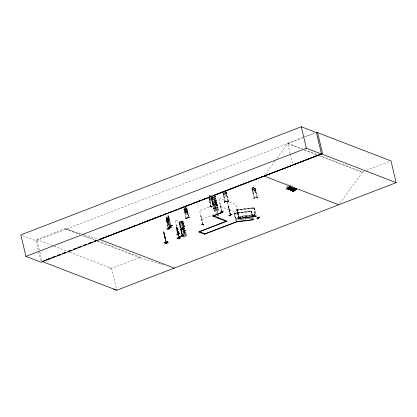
<?xml version="1.0" encoding="UTF-8"?>
<svg xmlns="http://www.w3.org/2000/svg" width="417" height="417" viewBox="0 0 417 417"><rect width="100%" height="100%" fill="white"/><g stroke="black" fill="none" stroke-linecap="round" stroke-linejoin="round"><path stroke-width="0.31" stroke-dasharray="2.08 1.56" d="M177.006 228.219L177.611 230.664L177.246 229.861C177.981 234.271 176.037 226.316 177.136 229.386L177.011 228.255L177.329 230.575L177.512 230.205M211.487 199.206L211.023 197.22M177.282 230.304L177.725 232.827M186.357 235.146L185.794 232.79M217.398 205.414L217.252 204.877A2.163 0.662 -13.3 0 0 214.703 204.893M187.41 212.06L187.447 210.887L187.41 212.06L185.091 212.941L184.523 212.029M187.984 212.962L187.926 214.13L187.931 212.962M212.305 200.322L209.986 201.156L209.417 200.259L209.991 201.208L212.305 200.322L212.347 199.149M167.973 226.478L166.362 219.707L167.17 218.273M169.542 225.222L167.806 217.32L169.63 225.107M226.061 191.919L226.639 195.808L224.122 196.193L223.522 195.213M226.77 194.718L226.676 195.839L224.106 196.23L223.486 195.224M255.751 192.237L255.178 188.338M255.882 191.153L255.788 192.268L253.218 192.664L252.598 191.658L251.925 188.818L252.249 188.421L254.777 187.994L255.214 188.317L257.143 196.277M185.695 210.027L185.033 211.419L185.388 209.918L184.481 208.938L185.612 209.626M211.482 199.253L211.596 199.602M217.393 205.263L217.393 205.273A2.2 0.672 -13.3 0 1 215.74 206.274M184.575 228.198L184.799 228.401A2.153 0.657 -13.3 0 1 181.541 229.626A2.153 0.657 -13.3 0 1 181.656 228.433A2.153 0.657 -13.3 0 1 184.752 228.391C182.156 226.712 177.59 231.133 183.642 229.517M180.535 229.449L182.198 228.401L184.58 228.245M184.856 228.589L184.773 228.292L184.757 228.787M212.566 203.939L214.229 202.897L216.809 202.876A2.153 0.657 -13.3 0 1 213.577 204.121A2.153 0.657 -13.3 0 1 213.686 202.928A2.153 0.657 -13.3 0 1 216.783 202.881M215.292 196.329L215.188 196.543M216.579 202.641L213.686 202.975A2.174 0.662 -13.3 0 0 213.577 204.179A2.174 0.662 -13.3 0 0 216.814 202.933C217.069 204.794 211.518 203.788 213.176 204.34M180.248 222.162L180.259 222.125M214.01 203.308L213.937 203.282M185.539 209.589L186.118 208.307L185.789 209.751C187.624 210.83 186.164 211.325 185.654 210.1M224.706 193.107L225.034 192.091M181.921 222.522C182.891 222.553 181.051 222.782 181.932 222.725M181.562 229.772L183.162 229.548L184.835 228.485M180.457 222.011L180.399 222.021M181.666 222.6L181.968 222.516M179.018 222.876L179.982 223.105L182.041 222.761M181.807 228.761L181.994 228.782M183.318 229.334L183.761 229.454M213.749 197.199L214.093 197.194M213.66 197.137L214.041 197.012M213.77 203.402L213.973 203.355M215.516 203.84L216.767 203.199M215.74 203.981L214.124 204.33M216.793 203.293L216.804 202.798M176.516 227.166L176.709 226.775L176.766 228.797L177.533 231.419L177.606 230.007M176.923 227.885L177.089 227.562L178.372 232.754M177.095 227.604C175.974 228.396 177.527 235.094 178.085 231.8L177.908 230.653L178.101 231.826M177.397 232.717L176.725 229.538L177.71 233.202M177.189 228.584L178.497 234.104M215.193 196.537L213.629 197.35L211.581 197.585A2.174 0.662 -13.3 0 0 214.593 196.97A2.174 0.662 -13.3 0 0 214.682 195.99A2.174 0.662 -13.3 0 1 214.593 196.97A2.174 0.662 -13.3 0 1 211.596 197.585M212.634 203.626L213.686 202.975A2.174 0.662 -13.3 0 1 216.814 202.933M185.758 217.179L183.834 209.183C184.22 208.25 185.977 207.416 186.795 208.057L188.687 216.048M184.356 211.252L185.252 210.507M184.371 211.247L184.637 210.778M223.303 192.982L223.006 193.029M226.092 191.898L228.01 199.889M226.269 192.524L225.972 192.571L228.021 201.119M252.686 187.223L253.781 187.051L252.686 187.223L252.973 188.322L252.509 188.755L252.973 190.731L253.724 191.492L254.745 191.335L255.089 190.402L254.625 188.432L253.995 188.161L253.75 187.092M252.217 188.401L251.92 188.833L253.88 196.782M252.421 189.412L252.118 189.459L252.421 189.412L254.156 196.777M254.021 188.124L253.781 187.051M254.766 188.01L255.214 188.317M255.084 189.005L255.407 188.917L255.084 189.005L256.825 196.365M177.303 230.278L177.189 231.044M177.506 229.882C177.465 229.188 178.033 230.262 177.611 229.658M177.147 230.565L177.642 229.611M177.553 230.288L177.345 230.836L177.892 233.155M178.017 232.259L177.83 232.629L177.366 230.658L177.741 231.425C177.037 227.197 179.029 235.094 177.845 231.904L177.976 233.103M265.207 174.473L275.137 160.894M277.044 158.288L287.735 143.667L301.699 149.041M339.881 203.204L362.409 172.403L362.31 172.002L319.818 155.645M168.734 225.378L166.664 217.455L166.341 217.867L166.571 219.498L167.399 222.115L167.66 220.682M166.701 217.455L166.378 217.862M167.816 216.011L168.119 215.584L168.614 216.835L170.73 225.962M168.108 215.876L167.999 216.475L168.192 216.225M166.685 217.747L166.576 218.346L166.769 218.101M166.399 219.222L166.628 218.92M167.822 217.351L168.588 216.36L168.776 216.632M167.832 218.482L169.427 225.232M168.791 217.257L170.699 225.336M167.863 226.488L166.612 220.228L168.061 226.363M166.362 219.707L167.389 223.46L168.166 222.464M169.453 219.441L169.599 220.619L168.812 221.589L168.452 220.676M167.389 223.46L168.181 222.49L167.363 218.477L168.932 225.253M235.881 221.031L234.073 213.368L234.286 213.087L251.613 211.07L252.702 215.672M238.519 217.658L236.705 209.996L236.924 209.715L254.25 207.697L256.205 215.975M234.458 213.645L234.677 213.363L236.475 219.931L236.392 219.107L236.731 219.071M236.309 219.212L238.43 216.501L254.797 214.593L254.969 215.313L238.514 217.32L238.347 216.605L255.173 214.646M237.513 218.065L238.686 216.564M238.514 217.32L254.969 215.313M245.749 216.652L246.53 215.652L246.702 216.366M245.087 218.034L246.989 215.599L247.156 216.314M245.201 218.816L246.374 217.314M234.073 213.368L251.613 211.07M236.705 209.996L254.25 207.697M252.384 215.709L251.368 211.419L251.154 211.7L252.457 217.215M253.15 216.699L254.797 214.593L254.005 208.047M253.593 215.74L254.375 214.739L254.547 215.453M291.926 185.904L292.578 186.107M212.66 203.71L212.628 204.121M180.227 222.006L180.431 222.11M181.734 222.61L181.869 222.527M213.671 197.116L213.911 197.267M213.713 197.158L214.098 197.132M181.802 228.876L182.036 228.813M183.178 229.506L183.412 229.298M183.657 229.459L183.193 229.611M184.747 228.803L184.163 229.225M215.281 203.981L215.709 203.819L215.412 204.033M288.225 186.54L288.246 186.524A0.771 0.631 49.6 0 1 287.912 186.045M290.847 186.144L290.482 185.138M182.208 221.391L179.633 222.021L179.013 222.887M180.144 222.094L180.175 222.073A2.153 0.657 -13.3 0 0 180.029 223.22A2.153 0.657 -13.3 0 0 183.24 221.985A2.153 0.657 -13.3 0 0 180.144 222.026M181.619 222.668L181.713 222.829M183.584 229.465L184.158 229.23L183.735 229.418M179.633 222.032L180.087 221.828M181.791 222.668L181.979 222.579M41.945 260.865L36.915 239.567L65.62 228.495L80.799 234.338M290.107 153.691L287.641 143.266L302.591 137.501M303.19 137.271L314.554 132.887M22.669 235.615L35.992 240.739L302.69 137.902M305.077 136.979L315.247 133.059M184.231 209.688L183.965 209.793L184.288 209.709L186.118 217.669M186.618 208.771L186.946 208.688L186.618 208.771L188.651 217.361M185.101 212.899L187.358 212.029M209.016 207.119L199.566 210.762L202.62 223.668M201.599 219.352L217.538 213.207M69.696 252.181L111.584 268.303L140.294 257.232L140.44 257.857L164.366 265.113M362.31 172.002L364.109 171.309M366.501 170.386L389.228 161.624M177.96 232.931L176.245 225.201L178.132 232.921M182.166 234.547L180.457 226.822L182.239 234.578M221.599 210.877L219.884 203.152L221.703 210.304M200.749 215.959L201.072 215.881L200.749 215.959L202.563 223.648M228.198 206.425L230.012 214.114M230.247 214.208L228.532 206.478L230.492 214.223M236.846 209.756L238.66 217.445M209.652 196.709L209.365 195.63L210.35 195.255M210.34 195.312L209.365 195.63M210.22 195.547L209.626 195.776L209.709 196.126M210.22 199.045L211.143 198.695M186.237 210.126L186.894 209.866L187.316 210.132M184.616 210.773L186.905 209.913M187.926 214.13L185.612 215.016L185.023 214.093M215.469 203.903L215.198 203.986L215.719 203.835M181.593 222.845L182.114 222.673M163.954 232.874L163.725 231.758L166.122 241.115M163.824 232.9L165.768 240.984M163.855 233.567L165.742 241.542M164.527 235.72L165.325 237.591L164.282 233.364M213.071 197.476L213.624 197.34M181.875 222.808L183.261 221.823L181.703 221.432M182.203 228.412L182.755 228.276M290.159 185.044L290.42 185.07M214.786 202.771L215.334 202.683M176.923 227.838L178.32 232.863M176.73 228.229L176.605 228.485M168.744 216.611L170.788 225.222M167.394 219.227L168.843 225.362M238.446 219.603L252.931 217.919L238.368 219.707M225.216 192.002L224.977 193.311L225.988 194.463L224.799 193.582L224.096 194.755L224.528 193.389L223.903 192.722M215.308 202.584L216.251 202.568M213.603 204.252A2.163 0.662 -13.3 0 0 216.824 203.011A2.163 0.662 -13.3 0 0 213.713 203.058A2.163 0.662 -13.3 0 0 213.603 204.252L214.098 204.231M179.993 223.105A2.174 0.662 -13.3 0 0 183.225 221.86A2.174 0.662 -13.3 0 0 180.102 221.907A2.174 0.662 -13.3 0 0 179.993 223.105L180.493 223.069M181.557 229.772L180.592 229.626M286.187 183.496L286.573 183.746M182.646 221.417L182.985 221.49M65.62 228.495L65.766 229.126L81.716 233.958M84.171 234.703L98.897 239.165M288.371 184.278L288.58 184.491M108.446 267.693L111.735 268.929M287.641 143.266L302.21 148.874M304.639 149.807L317.389 154.712M304.129 149.974L316.878 154.884M319.302 155.817L362.409 172.403M224.356 200.129L218.649 197.929L221.698 210.835M229.579 202.136L235.855 204.554L238.91 217.46M220.682 206.519L229.241 209.814M229.329 209.85L237.888 213.144M185.706 208.052L185.456 206.994M177.043 228.573L181.322 230.22M81.404 234.573L95.368 239.947M98.402 241.115L140.294 257.232M65.766 229.126L79.871 234.552M82.9 235.72L95.013 240.38M97.437 241.313L140.44 257.857M36.915 239.567L53.303 245.874M53.913 246.108L67.267 251.248M185.002 209.449L185.987 209.073L186.211 210.178L186.774 210.335L187.238 212.305L186.946 213.342L186.024 213.692L185.33 213.035L184.867 211.059L185.278 210.522L185.044 209.47M224.883 191.731L225.514 191.997L225.978 193.973L225.633 194.901L224.612 195.057L223.861 194.296L223.397 192.326M215.224 196.115L215.016 195.985A2.174 0.662 -13.3 0 1 214.573 196.897A2.174 0.662 -13.3 0 1 212.003 197.528M292.317 185.826L292.557 186.128M186.889 209.907L187.285 210.158M211.586 199.597L212.66 204.085M213.718 208.682L214.166 210.496M181.176 231.899L178.982 222.642M181.124 231.821L182.135 236.001M184.215 226.061L184.262 226.129A2.168 0.662 -13.3 0 0 181.119 226.181A2.168 0.662 -13.3 0 0 181.004 227.385A2.168 0.662 -13.3 0 0 184.236 226.139L185.372 230.757A2.2 0.672 -13.3 0 0 182.203 230.825A2.2 0.672 -13.3 0 0 182.088 232.04A2.2 0.672 -13.3 0 0 185.362 230.778L185.8 232.801M167.353 218.503L167.134 218.237L166.915 218.565L166.664 217.507M164.877 236.105L164.46 234.813C165.142 238.607 163.214 229.923 164.345 234.333L164.074 233.218L165.862 240.536M183.652 223.694L183.704 223.778A2.168 0.662 -13.3 0 1 180.446 225.013A2.168 0.662 -13.3 0 1 180.556 223.814A2.168 0.662 -13.3 0 1 183.673 223.767L183.193 221.781A2.168 0.662 -13.3 0 0 180.087 221.823A2.168 0.662 -13.3 0 0 179.972 223.022A2.168 0.662 -13.3 0 0 183.204 221.776M163.688 231.769L163.938 232.217M164.538 235.188L164.731 235.475M164.798 236.851L165.288 237.601M217.278 204.945L217.335 205.028A2.2 0.672 -13.3 0 1 215.709 206.149M185.039 214.067L185.628 214.969M177.053 227.573L178.46 232.707M213.749 208.719L213.165 206.274M217.262 204.898L217.252 204.877A2.163 0.662 -13.3 0 1 215.672 206.003M183.636 223.648L183.772 224.012A2.2 0.672 -13.3 0 0 180.603 224.065A2.2 0.672 -13.3 0 0 180.488 225.284A2.2 0.672 -13.3 0 0 183.767 224.023L184.236 226.15M167.04 222.527L167.425 223.455M177.642 232.702L177.34 231.81L177.647 232.749M164.47 233.812L163.834 232.608L163.834 232.921M217.304 205.028L216.267 200.645A2.163 0.662 -13.3 0 1 213.04 201.875A2.163 0.662 -13.3 0 1 213.15 200.676A2.163 0.662 -13.3 0 1 216.261 200.634L215.714 198.283A2.163 0.662 -13.3 0 1 212.477 199.503A2.163 0.662 -13.3 0 1 212.592 198.304A2.163 0.662 -13.3 0 1 215.698 198.263L215.224 196.277M287.037 188.531L286.244 185.779A0.771 0.631 49.6 0 1 286.104 185.633M185.273 230.523A2.168 0.662 -13.3 0 1 182.041 231.769A2.168 0.662 -13.3 0 1 182.156 230.57A2.168 0.662 -13.3 0 1 185.273 230.523L185.273 230.533M290.253 154.316L292.625 164.34M255.105 188.964L257.133 197.554M252.728 187.249L252.978 188.307M252.441 189.37L254.182 196.735M254.031 207.979L255.892 216.011M253.791 208.328L255.673 216.293M254.719 214.698L254.886 215.417M251.394 211.351L252.483 215.954M252.629 216.564L253.208 219.014M252.963 218.159L253.255 219.384M252.603 217.825L252.89 219.05M239.196 217.955L237.315 209.991L237.096 210.272L238.43 216.501M236.986 209.814L238.977 218.237M236.924 209.715L238.764 217.403M234.677 213.363L236.559 221.328M234.286 213.087L236.199 220.994M226.29 192.482L228.031 199.847M227.588 202.485L230.387 214.26M227.208 201.223L230.262 214.13M225.081 192.576L225.43 194.056L224.409 194.213L224.059 192.732M228.297 206.389L230.158 214.171M223.33 192.941L225.044 200.342M223.027 192.988L224.768 200.348M222.808 192.399L224.747 200.389M217.393 205.414L217.867 207.411A2.163 0.662 -13.3 0 1 214.635 208.63A2.163 0.662 -13.3 0 1 214.75 207.431A2.163 0.662 -13.3 0 1 217.856 207.39L218.388 209.636M215.511 204.617L216.381 208.297M217.106 211.367L217.58 213.384L217.106 211.586M217.721 213.973L218.419 216.934M217.664 213.952L218.367 216.908M216.835 211.69L217.257 213.468M217.398 214.057L218.148 217.033M211.94 197.45L213.561 204.325M211.664 196.35L213.504 204.304M211.638 197.658L213.525 205.633M211.403 197.517L211.633 198.502L211.341 199.54L210.423 199.889L209.73 199.232L209.496 198.247M210.908 197.705L211.591 200.598M209.986 198.059L210.668 200.947M209.157 197.981L211.038 205.962M209.099 197.96L210.986 205.941M208.75 197.439L210.767 206.066M208.974 198.68L210.715 206.045M201.02 215.855L202.891 223.564M186.748 208.078L188.63 216.027M186.675 208.792L188.416 216.152M185.429 207.04L185.701 208.109L186.274 208.271L186.738 210.241L186.446 211.278L185.534 211.633L184.84 210.976L184.377 209L184.783 208.458L184.476 207.374M185.325 207.291L185.409 207.64L184.82 207.869L184.741 207.515M182.344 234.536L179.289 221.63L175.01 219.983L178.028 232.957M178.518 233.364L179.096 235.819M178.403 233.384L179.044 235.928M178.638 234.719L179.221 237.174M177.856 233.817L178.434 236.272M178.09 235.152L178.382 236.382M176.725 229.538L177.595 233.223M177.736 233.833L178.32 236.288M177.976 235.172L178.267 236.397M168.332 216.689L168.087 215.584L167.785 216.016L167.994 217.627L168.817 220.244L169.078 218.805M165.919 240.619L164.267 233.504L164.882 236.105M163.725 231.758L164.929 236.319L164.835 235.631M163.912 233.65L165.94 242.241M111.584 268.303L116.619 289.601M35.992 240.739L40.767 260.953M251.368 211.419L252.551 216.72M287.318 186.263L287.527 187.374L287.297 186.284M178.122 232.06L178.221 233.108M183.199 234.505A2.168 0.662 -13.3 0 1 182.01 233.749A2.168 0.662 -13.3 0 1 185.351 232.926A2.168 0.662 -13.3 0 1 184.809 234.109M183.157 234.375A2.2 0.672 -13.3 0 1 181.953 233.609A2.2 0.672 -13.3 0 1 185.341 232.78A2.2 0.672 -13.3 0 1 184.794 233.973M183.105 234.104A2.168 0.662 -13.3 0 1 182.135 233.207A2.168 0.662 -13.3 0 1 185.659 232.644A2.168 0.662 -13.3 0 1 183.652 234.015M183.131 234.255A2.2 0.672 -13.3 0 1 182.031 233.416A2.2 0.672 -13.3 0 1 185.544 232.702A2.2 0.672 -13.3 0 1 184.241 234.026M214.275 196.094A2.153 0.657 -13.3 0 1 214.395 197.194A2.153 0.657 -13.3 0 1 211.122 197.496M214.302 209.006A2.163 0.662 -13.3 0 1 214.395 208.031A2.163 0.662 -13.3 0 1 217.382 207.421A2.163 0.662 -13.3 0 1 217.288 208.401M215.777 208.907A2.163 0.662 -13.3 0 1 214.729 209.026M215.74 208.781A2.2 0.672 -13.3 0 1 213.817 208.245A2.2 0.672 -13.3 0 1 217.236 207.259A2.2 0.672 -13.3 0 1 216.824 208.469M212.91 204.377A2.153 0.657 -13.3 0 1 214.286 203.105A2.153 0.657 -13.3 0 1 216.866 203.235A2.153 0.657 -13.3 0 1 214.156 204.439M215.865 204.914A2.2 0.672 -13.3 0 1 217.393 205.273M215.182 206.41A2.2 0.672 -13.3 0 1 213.686 206.514M215.891 205.065A2.163 0.662 -13.3 0 1 217.075 205.821A2.163 0.662 -13.3 0 1 213.744 206.639M215.714 208.656A2.2 0.672 -13.3 0 1 213.864 208.052A2.2 0.672 -13.3 0 1 217.465 207.171A2.2 0.672 -13.3 0 1 216.272 208.521M215.287 204.883A2.2 0.672 -13.3 0 1 217.356 205.06M216.366 200.853L216.366 200.864A2.2 0.672 -13.3 0 0 213.196 200.931A2.2 0.672 -13.3 0 0 213.082 202.146A2.2 0.672 -13.3 0 0 216.355 200.885L216.36 200.885M187.28 212.8L186.957 212.962L186.18 212.144L185.57 213.499L185.93 211.998L185.059 210.981L186.081 211.669L186.665 210.392L186.336 211.831L187.28 212.8M255.105 190.856L254.719 190.918L253.911 190.016C253.87 191.757 252.52 191.33 253.64 189.824L252.655 188.713L253.817 189.542L254.49 188.432L254.089 189.745L255.105 190.856M167.008 218.868L167.066 220.072C165.799 217.048 167.743 224.893 167.17 220.546L167.598 221.349L167.024 218.836M168.432 216.991L168.484 218.195C167.253 215.188 169.151 223.069 168.593 218.675L169.021 219.478L168.442 216.965M215.803 198.502L215.797 198.513A2.2 0.672 -13.3 0 1 212.524 199.779A2.2 0.672 -13.3 0 1 212.639 198.56A2.2 0.672 -13.3 0 1 215.797 198.513L215.803 198.518M184.33 226.395L184.324 226.405A2.2 0.672 -13.3 0 1 181.051 227.656A2.2 0.672 -13.3 0 1 181.166 226.436A2.2 0.672 -13.3 0 1 184.324 226.389M177.22 228.829L177.017 229.225L177.256 228.824M167.029 218.909L166.732 219.295L167.196 221.265L167.498 220.885L167.029 218.909M168.452 217.038L168.15 217.424L168.619 219.394L168.916 219.014L168.452 217.038M234.359 213.4L234.145 213.681L251.686 211.383L234.359 213.4M236.997 210.027L236.783 210.309L254.323 208.01L236.997 210.027M185.784 208.458L184.867 208.813L185.336 210.783L186.248 210.434L185.784 208.458M185.826 209.35L185.231 209.579L185.315 209.928L185.909 209.704L185.826 209.35M186.279 210.522L185.362 210.872L185.826 212.847L186.748 212.493L186.279 210.522M253.604 187.311L252.947 187.41L253.03 187.765L253.687 187.66L253.604 187.311M254.078 188.515L253.056 188.672L253.52 190.647L254.542 190.491L254.078 188.515M216.355 201.03L216.355 200.994A2.163 0.662 -13.3 0 1 213.134 202.271A2.163 0.662 -13.3 0 1 213.243 201.072A2.163 0.662 -13.3 0 1 216.355 201.03M215.797 198.659L215.792 198.648A2.163 0.662 -13.3 0 0 212.686 198.706A2.163 0.662 -13.3 0 0 212.571 199.899A2.163 0.662 -13.3 0 0 215.792 198.659L215.797 198.648M185.367 230.919L185.362 230.909A2.168 0.662 -13.3 0 1 182.135 232.165A2.168 0.662 -13.3 0 1 182.25 230.966A2.168 0.662 -13.3 0 1 185.367 230.919M184.324 226.535L184.319 226.525A2.168 0.662 -13.3 0 0 181.213 226.582A2.168 0.662 -13.3 0 0 181.098 227.781A2.168 0.662 -13.3 0 0 184.33 226.535M183.767 224.164L183.767 224.153A2.168 0.662 -13.3 0 1 180.54 225.409A2.168 0.662 -13.3 0 1 180.65 224.21A2.168 0.662 -13.3 0 1 183.767 224.164L183.761 224.143M181.572 229.788A2.174 0.662 -13.3 0 0 184.804 228.542A2.174 0.662 -13.3 0 0 181.687 228.589A2.174 0.662 -13.3 0 0 181.572 229.788M181.02 227.531A2.2 0.672 -13.3 0 0 184.298 226.269A2.2 0.672 -13.3 0 0 181.134 226.316A2.2 0.672 -13.3 0 0 181.02 227.531M180.462 225.159A2.2 0.672 -13.3 0 0 183.735 223.898A2.2 0.672 -13.3 0 0 180.577 223.945A2.2 0.672 -13.3 0 0 180.462 225.159M181.624 229.981A2.153 0.657 -13.3 0 0 184.835 228.74A2.153 0.657 -13.3 0 0 181.739 228.787A2.153 0.657 -13.3 0 0 181.624 229.981M181.588 229.861A2.174 0.662 -13.3 0 0 184.825 228.615A2.174 0.662 -13.3 0 0 181.703 228.662A2.174 0.662 -13.3 0 0 181.588 229.861M182.057 231.92A2.2 0.672 -13.3 0 0 185.33 230.658A2.2 0.672 -13.3 0 0 182.172 230.7A2.2 0.672 -13.3 0 0 182.057 231.92M213.619 204.361A2.174 0.662 -13.3 0 0 216.856 203.115A2.174 0.662 -13.3 0 0 213.733 203.157A2.174 0.662 -13.3 0 0 213.619 204.361M213.051 202.026A2.2 0.672 -13.3 0 0 216.329 200.765A2.2 0.672 -13.3 0 0 213.165 200.806A2.2 0.672 -13.3 0 0 213.051 202.026M212.493 199.654A2.2 0.672 -13.3 0 0 215.766 198.393A2.2 0.672 -13.3 0 0 212.607 198.44A2.2 0.672 -13.3 0 0 212.493 199.654"/><path stroke-width="0.63" d="M166.644 243.038L166.013 242.126M177.069 238.498L180.425 237.982L177.048 238.545M178.695 238.253L179.279 237.054M185.143 218.091L186.759 218.696M201.812 224.32L203.569 224.888L201.979 224.263M203.532 224.867L201.932 224.257M209.897 206.425L211.617 206.973L210.064 206.368M224.518 202.224L225.284 200.958L224.528 202.209M224.664 202.177L225.284 200.978M253.781 198.612L254.245 197.46M168.265 227.265L171.533 226.89L168.228 227.312M168.432 228.959L169.385 227.724M169.537 227.713L168.598 228.917M169.855 227.088L170.777 225.863M170.934 225.837L170.094 226.942M181.004 236.741L177.668 237.309L181.041 236.715M228.078 201.661L228.839 200.452M257.779 196.871L257.336 198.085M289.58 186.665L286.688 189.016L289.664 186.66M287.704 188.969L287.756 188.911M289.784 186.66L289.461 186.675M287.766 188.917L290.607 186.607L287.49 188.969M289.82 189.73C298.343 182.464 283.524 194.562 292.447 187.389M291.624 187.421L288.997 189.766M291.071 190.548L290.722 190.569L293.756 188.161M291.525 190.522L294.444 188.171L291.587 190.439M293.495 188.229L293.818 188.213M293.672 188.208L290.983 190.501M294.35 188.093L294.642 188.161L291.858 190.512M292.635 191.299L295.554 188.948L292.849 191.299M292.692 191.215L292.901 191.241M293.698 191.205L296.56 188.901L293.448 191.267M295.413 188.964L295.747 188.937L292.963 191.288M165.888 242.157L166.571 242.96M169.266 225.978L172.513 225.639M166.81 229.204L170.094 228.745L166.821 228.985M167.889 227.802L171.147 227.442L167.843 227.849M169.318 225.946L172.513 225.597M169.766 226.749L169.959 226.947M178.83 238.216L179.399 237.049M230.492 215.042L230.21 215.01M211.601 206.983L210.017 206.363M169.86 226.65L169.907 226.978M286.682 189.01L289.513 186.618M287.626 188.969L290.529 186.571M291.639 187.426L288.684 189.782M289.679 189.73L292.515 187.332M290.717 190.564L293.625 188.223M291.723 190.512L294.631 188.171M292.791 191.299L295.669 188.901M296.544 188.911L293.797 191.247M230.429 215.109L230.544 215.063M239.035 218.409L238.785 218.028L239.061 218.034M185.925 218.065L186.352 218.289M188.99 217.283L186.05 218.414L188.953 217.247M213.885 205.55L210.877 206.639M202.672 224.247L203.058 224.153L202.881 224.57M218.769 218.435L218.472 218.544M228.292 201.119L225.097 201.562M213.827 205.571L213.577 205.664M203.084 224.237L202.745 224.565M316.44 132.601L301.303 126.773L20.85 234.912L25.927 256.392L41.069 262.22L321.523 154.076L316.347 132.194L391.021 160.931L396.15 182.636L338.693 204.789M25.927 256.392L306.38 148.249L321.523 154.076M45.119 260.328L42.096 261.49L116.765 290.227L338.734 204.773L264.065 176.037L292.812 165.148M46.323 259.859L50.556 258.227M55.998 256.132L51.765 257.763L54.742 256.58M57.202 255.668L60.225 254.5L57.16 255.647M62.644 253.567L65.667 252.405M68.086 251.472L71.104 250.304M76.546 248.209L73.522 249.371L75.31 248.662M80.773 246.577L77.755 247.74L80.757 246.567M92.256 242.147L88.633 243.549L91.646 242.381M97.698 240.051L94.07 241.448L95.879 240.75M101.331 238.649L99.512 239.353L174.358 268.157M102.546 238.185L106.788 236.548M108.003 236.079L111.037 234.907M112.246 234.443L116.494 232.806M117.709 232.337L121.952 230.7M123.166 230.231L126.2 229.063M128.624 228.125L131.657 226.957M134.086 226.019L135.906 225.321M139.544 223.919L141.363 223.215M142.578 222.746L151.069 219.472M152.283 219.003L156.526 217.366M157.741 216.897L160.774 215.73M163.198 214.797L166.232 213.624M168.656 212.691L171.689 211.518M174.118 210.585L177.757 209.183M179.576 208.479L191.101 204.038M192.315 203.569L196.558 201.932M197.773 201.463L200.806 200.296M203.23 199.357L206.264 198.19M208.693 197.251L211.721 196.084M214.15 195.146L217.789 193.743M219.608 193.045L225.675 190.705M226.89 190.235L231.133 188.599M232.347 188.13L236.59 186.493M237.805 186.024L240.838 184.856M243.262 183.923L246.296 182.75M248.725 181.817L251.149 180.879M254.182 179.711L257.821 178.309M259.64 177.606L263.283 176.203M99.684 239.421L263.455 176.271M293.37 164.736L320.882 154.128M188.322 216.866L189.938 217.481M212.878 216.168L222.84 212.326L212.566 216.048L226.436 221.385M226.123 221.265L198.607 231.878L204.58 234.177L236.064 222.037L204.267 234.057M198.919 231.998L227.02 221.161L213.395 215.672M46.271 259.838L49.295 258.676M62.607 253.552L65.631 252.389M68.049 251.456L71.072 250.294M264.065 176.037L320.934 154.154M321.538 153.92L322.549 153.534L317.514 132.231M181.009 235.996L184.053 234.907L181.014 236.038M213.223 205.138L214.656 205.79M220.327 212.295L223.345 211.179L220.348 212.331M218.023 218.055L219.728 218.638M231.909 214.453L228.907 215.62L231.956 214.474M240.672 217.841L237.586 218.967L240.588 217.773M210.929 206.676L211.164 206.54M167.566 241.605L164.23 242.517L167.603 241.678M164.887 243.486L168.265 242.658L164.929 243.575M239.004 218.299L238.889 217.987L239.024 218.299M225.055 201.578L228.354 201.062M257.44 197.496L254.13 198.059M238.884 217.992L239.196 217.955M170.073 226.937L169.99 226.634M296.341 188.917L293.604 191.257M291.77 187.421L288.668 189.777L291.561 187.431M289.007 189.766L288.736 189.725M113.481 288.991L116.765 290.227M321.476 153.899L396.15 182.636M199.498 231.774L204.846 233.833M203.136 224.461L202.928 224.143M301.303 126.773L306.38 148.249M222.464 211.935L222.527 212.206M236.319 221.677L236.1 221.959L253.64 219.66L236.319 221.677M238.957 218.305L238.738 218.586L256.278 216.287L238.957 218.305M256.929 218.466L258.649 218.263L258.087 218.18C260.792 217.622 255.892 218.154 257.727 218.227L256.929 218.466M257.565 217.653L259.285 217.45L258.722 217.366C261.428 216.809 256.528 217.34 258.363 217.413L257.565 217.653M86.215 244.482L83.191 245.644L86.199 244.477M179.696 233.192L176.672 234.349L179.701 233.202M183.162 236.522A2.174 0.662 -13.3 0 0 186.399 235.277A2.174 0.662 -13.3 0 0 183.277 235.324A2.174 0.662 -13.3 0 0 183.162 236.522M215.193 211.018A2.174 0.662 -13.3 0 0 218.43 209.772A2.174 0.662 -13.3 0 0 215.308 209.814A2.174 0.662 -13.3 0 0 215.193 211.018"/></g></svg>
